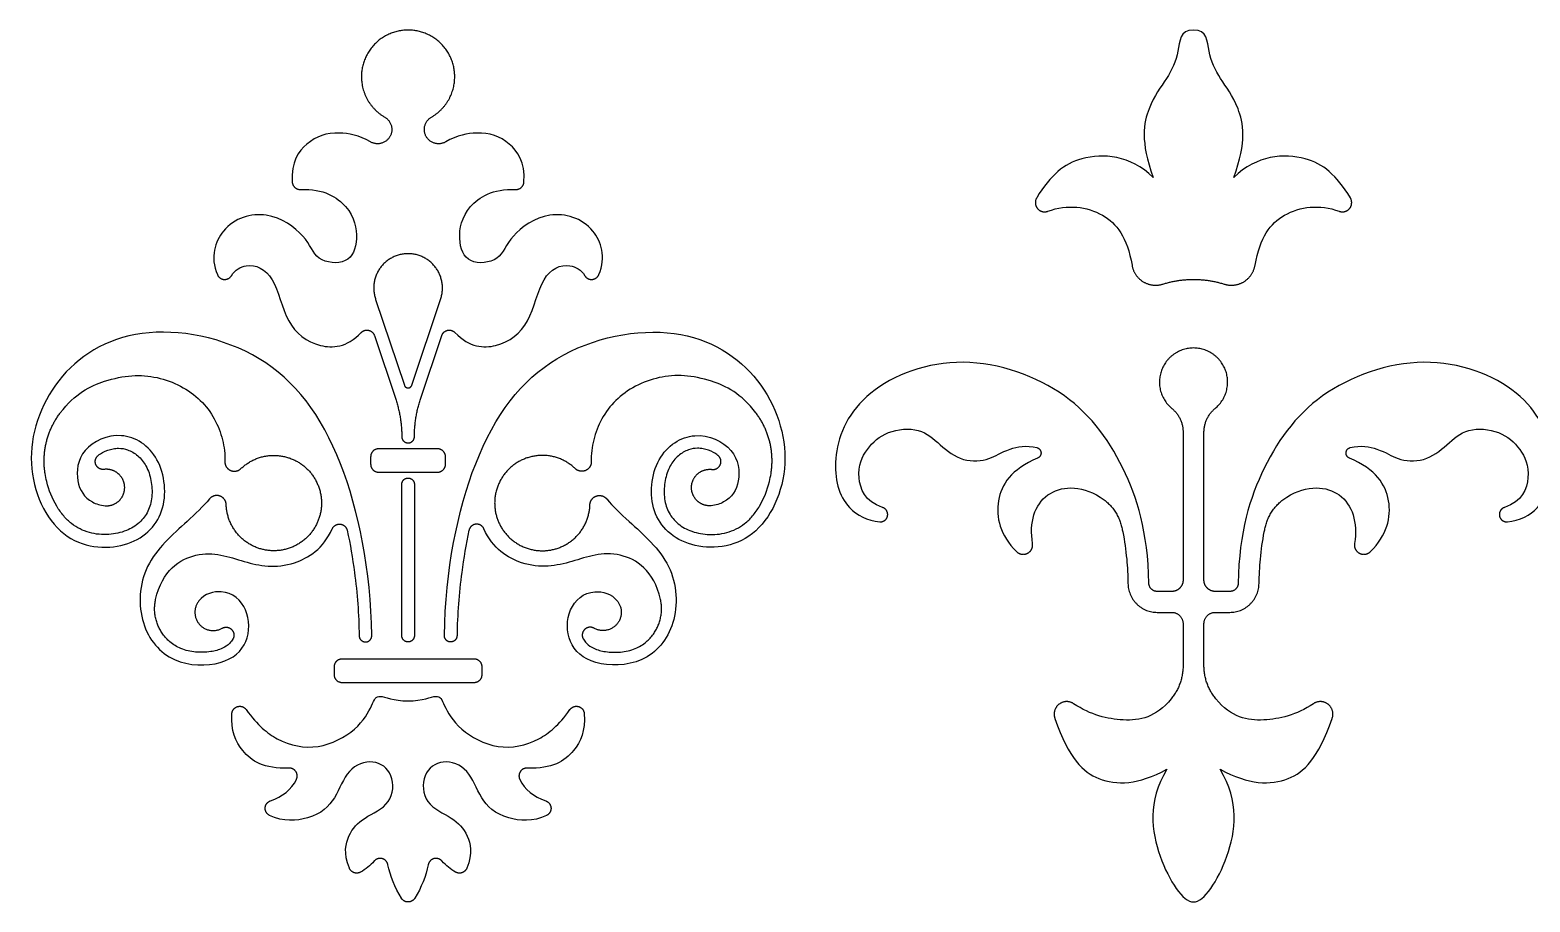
# Model space of a CAD drawing. Header units: millimetres. Extents: x -91 to 89, y -112 to 99.
# Drawn here: x -82.6 to 0.2, y 0.9 to 49 of the extents above; entities that cross this region are included whole.
import ezdxf

# ---------------------------------------------------------------- set-up
doc = ezdxf.new("R2010")
doc.units = ezdxf.units.MM
doc.header["$MEASUREMENT"] = 0
doc.layers.add('Layer 03', color=5, linetype='Continuous')

msp = doc.modelspace()

# ---------------------------------------------------------------- linework, layer by layer
at = {"layer": 'Layer 03'}
for p, q in [((-63.529, 34.138), (-61.946, 29.406)), ((-61.533, 29.406), (-59.95, 34.138)), ((-63.599, 32.147), (-62.424, 28.636)), ((-61.055, 28.636), (-59.881, 32.147)), ((-18.987, 26.817), (-18.987, 18.662)), ((-17.835, 18.662), (-17.835, 26.817)), ((-61.74, 25.901), (-63.368, 25.901)), ((-60.111, 25.901), (-61.74, 25.901)), ((-63.804, 25.465), (-63.804, 25.049)), ((-59.675, 25.049), (-59.675, 25.465)), ((-63.368, 24.613), (-61.74, 24.613)), ((-61.74, 24.613), (-60.111, 24.613)), ((-62.088, 15.6), (-62.088, 23.941)), ((-61.391, 23.941), (-61.391, 15.6)), ((-19.614, 18.035), (-20.413, 18.035)), ((-16.409, 18.035), (-17.208, 18.035)), ((-20.413, 16.883), (-19.614, 16.883)), ((-17.208, 16.883), (-16.409, 16.883)), ((-18.987, 16.256), (-18.987, 13.941)), ((-17.835, 13.941), (-17.835, 16.256)), ((-61.74, 14.308), (-65.388, 14.308)), ((-58.091, 14.308), (-61.74, 14.308)), ((-65.824, 13.872), (-65.824, 13.456)), ((-57.655, 13.456), (-57.655, 13.872)), ((-65.388, 13.02), (-61.74, 13.02)), ((-61.74, 13.02), (-58.091, 13.02))]:
    msp.add_line(p, q, dxfattribs=at)
for points, weights, knots in [([(-60.45, 44.189), (-59.201, 44.912), (-59.167, 46.355), (-59.106, 48.928), (-61.679, 48.989), (-64.252, 49.05), (-64.313, 46.477), (-64.349, 44.953), (-63.029, 44.189)], [0.865653605284, 0.811457839587, 1, 0.707106781187, 1, 0.707106781187, 1, 0.802953386173, 0.871036625321], [114.680537, 114.680537, 114.680537, 114.957974, 114.957974, 115.388961, 115.388961, 115.819949, 115.819949, 116.1099, 116.1099, 116.1099]), ([(-63.029, 44.189), (-62.348, 43.794), (-62.742, 43.113), (-63.137, 42.431), (-63.818, 42.826)], [1, 0.707106781187, 1, 0.707106781187, 1], [116.1099, 116.1099, 116.1099, 116.2517359, 116.2517359, 116.3935718, 116.3935718, 116.3935718]), ([(-59.661, 42.826), (-60.343, 42.431), (-60.737, 43.113), (-61.132, 43.794), (-60.45, 44.189)], [1, 0.707106781187, 1, 0.707106781187, 1], [114.3968651, 114.3968651, 114.3968651, 114.538701, 114.538701, 114.6805368, 114.6805368, 114.6805368]), ([(-27.062, 39.742), (-27.25, 39.431), (-27.018, 39.151), (-26.787, 38.872), (-26.447, 38.998)], [1, 0.815258730652, 1, 0.815258730652, 1], [47.9354205, 47.9354205, 47.9354205, 48.0450372, 48.0450372, 48.1546539, 48.1546539, 48.1546539]), ([(-10.375, 38.998), (-10.035, 38.872), (-9.803, 39.151), (-9.572, 39.431), (-9.76, 39.742)], [1, 0.815258730652, 1, 0.815258730652, 1], [41.4901785, 41.4901785, 41.4901785, 41.5997952, 41.5997952, 41.7094119, 41.7094119, 41.7094119]), ([(-61.74, 36.659), (-62.719, 36.659), (-63.286, 35.861), (-63.852, 35.062), (-63.529, 34.138)], [1, 0.88846852611, 1, 0.88846852611, 1], [15.9937832, 15.9937832, 15.9937832, 16.2010921, 16.2010921, 16.4084011, 16.4084011, 16.4084011]), ([(-59.95, 34.138), (-59.627, 35.062), (-60.194, 35.861), (-60.76, 36.659), (-61.74, 36.659)], [1, 0.88846852611, 1, 0.88846852611, 1], [17.6151886, 17.6151886, 17.6151886, 17.8224975, 17.8224975, 18.0298064, 18.0298064, 18.0298064]), ([(-21.804, 36.017), (-21.702, 35.426), (-21.19, 35.113), (-20.678, 34.801), (-20.105, 34.98)], [1, 0.910645786863, 1, 0.910645786863, 1], [49.5328424, 49.5328424, 49.5328424, 49.7283742, 49.7283742, 49.923906, 49.923906, 49.923906]), ([(-16.716, 34.98), (-16.144, 34.801), (-15.632, 35.113), (-15.12, 35.426), (-15.018, 36.017)], [1, 0.910645786863, 1, 0.910645786863, 1], [50.1223916, 50.1223916, 50.1223916, 50.3179234, 50.3179234, 50.5134551, 50.5134551, 50.5134551]), ([(-72.261, 35.505), (-72.158, 35.26), (-71.894, 35.239), (-71.629, 35.218), (-71.489, 35.444)], [1, 0.854117242109, 1, 0.854117242109, 1], [107.0721051, 107.0721051, 107.0721051, 107.1267997, 107.1267997, 107.1814942, 107.1814942, 107.1814942]), ([(-51.99, 35.444), (-51.85, 35.218), (-51.586, 35.239), (-51.321, 35.26), (-51.218, 35.505)], [1, 0.854117242109, 1, 0.854117242109, 1], [111.4301112, 111.4301112, 111.4301112, 111.4848057, 111.4848057, 111.5395003, 111.5395003, 111.5395003]), ([(-64.326, 32.311), (-64.156, 32.488), (-63.916, 32.434), (-63.677, 32.38), (-63.599, 32.147)], [1, 0.871276211605, 1, 0.871276211605, 1], [108.4749943, 108.4749943, 108.4749943, 108.5262943, 108.5262943, 108.5775943, 108.5775943, 108.5775943]), ([(-59.881, 32.147), (-59.803, 32.38), (-59.563, 32.434), (-59.324, 32.488), (-59.153, 32.311)], [1, 0.871276211606, 1, 0.871276211606, 1], [110.0340111, 110.0340111, 110.0340111, 110.0853111, 110.0853111, 110.1366111, 110.1366111, 110.1366111]), ([(-18.411, 31.459), (-19.734, 31.459), (-20.181, 30.213), (-20.628, 28.967), (-19.605, 28.126)], [1, 0.817730710187, 1, 0.817730710187, 1], [202.6478822, 202.6478822, 202.6478822, 203.0483582, 203.0483582, 203.4488342, 203.4488342, 203.4488342]), ([(-17.216, 28.126), (-16.194, 28.967), (-16.641, 30.213), (-17.087, 31.459), (-18.411, 31.459)], [1, 0.817730710187, 1, 0.817730710187, 1], [201.8469303, 201.8469303, 201.8469303, 202.2474063, 202.2474063, 202.6478822, 202.6478822, 202.6478822]), ([(-62.088, 26.573), (-62.088, 26.224), (-61.74, 26.224), (-61.391, 26.224), (-61.391, 26.573)], [1, 0.707106791115, 1, 0.707106791115, 1], [109.2429709, 109.2429709, 109.2429709, 109.3058027, 109.3058027, 109.3686346, 109.3686346, 109.3686346]), ([(-27.054, 25.967), (-26.841, 25.912), (-26.824, 25.692), (-26.808, 25.473), (-27.011, 25.387)], [1, 0.813173600724, 1, 0.813173600724, 1], [214.5015976, 214.5015976, 214.5015976, 214.5679544, 214.5679544, 214.6343113, 214.6343113, 214.6343113]), ([(-9.811, 25.387), (-10.014, 25.473), (-9.997, 25.692), (-9.981, 25.912), (-9.768, 25.967)], [1, 0.813173600724, 1, 0.813173600724, 1], [190.6614532, 190.6614532, 190.6614532, 190.72781, 190.72781, 190.7941669, 190.7941669, 190.7941669]), ([(-78.506, 24.764), (-78.834, 24.723), (-78.963, 25.028), (-79.091, 25.332), (-78.832, 25.538)], [1, 0.796871272779, 1, 0.796871272779, 1], [162.6595928, 162.6595928, 162.6595928, 162.7244625, 162.7244625, 162.7893323, 162.7893323, 162.7893323]), ([(-71.847, 25.206), (-71.861, 24.854), (-71.539, 24.709), (-71.218, 24.564), (-70.963, 24.808)], [1, 0.82911002424, 1, 0.82911002424, 1], [166.2121418, 166.2121418, 166.2121418, 166.2833358, 166.2833358, 166.3545298, 166.3545298, 166.3545298]), ([(-70.963, 24.808), (-69.426, 26.278), (-67.667, 25.082), (-65.908, 23.886), (-66.711, 21.916), (-67.513, 19.946), (-69.608, 20.32), (-71.702, 20.694), (-71.773, 22.82)], [1, 0.777394551882, 1, 0.777394551882, 1, 0.777394551882, 1, 0.777394551882, 1], [166.35453, 166.35453, 166.35453, 166.764747, 166.764747, 167.174964, 167.174964, 167.585181, 167.585181, 167.995398, 167.995398, 167.995398]), ([(-52.517, 24.808), (-54.054, 26.278), (-55.813, 25.082), (-57.572, 23.886), (-56.769, 21.916), (-55.966, 19.946), (-53.872, 20.32), (-51.778, 20.694), (-51.707, 22.82)], [1, 0.777394551882, 1, 0.777394551882, 1, 0.777394551882, 1, 0.777394551882, 1], [185.74807, 185.74807, 185.74807, 186.158287, 186.158287, 186.568505, 186.568505, 186.978722, 186.978722, 187.388939, 187.388939, 187.388939]), ([(-51.632, 25.206), (-51.618, 24.854), (-51.94, 24.709), (-52.262, 24.564), (-52.517, 24.808)], [1, 0.829110024239, 1, 0.829110024239, 1], [185.6056822, 185.6056822, 185.6056822, 185.6768762, 185.6768762, 185.7480702, 185.7480702, 185.7480702]), ([(-44.973, 24.764), (-44.645, 24.723), (-44.517, 25.028), (-44.388, 25.332), (-44.647, 25.538)], [1, 0.796871272778, 1, 0.796871272778, 1], [182.0531331, 182.0531331, 182.0531331, 182.1180029, 182.1180029, 182.1828727, 182.1828727, 182.1828727]), ([(-78.451, 22.76), (-78.006, 22.729), (-77.684, 23.037), (-77.361, 23.346), (-77.374, 23.792), (-77.386, 24.239), (-77.725, 24.529), (-78.063, 24.82), (-78.506, 24.764)], [1, 0.914257985098, 1, 0.914257985098, 1, 0.914257985098, 1, 0.914257985098, 1], [162.2740789, 162.2740789, 162.2740789, 162.3704573, 162.3704573, 162.4668358, 162.4668358, 162.5632143, 162.5632143, 162.6595928, 162.6595928, 162.6595928]), ([(-62.088, 23.941), (-62.088, 24.29), (-61.74, 24.29), (-61.391, 24.29), (-61.391, 23.941)], [1, 0.707106781187, 1, 0.707106781187, 1], [11.7786509, 11.7786509, 11.7786509, 11.8414827, 11.8414827, 11.9043146, 11.9043146, 11.9043146]), ([(-45.028, 22.76), (-45.473, 22.729), (-45.796, 23.037), (-46.118, 23.346), (-46.106, 23.792), (-46.093, 24.239), (-45.755, 24.529), (-45.416, 24.82), (-44.973, 24.764)], [1, 0.914257985098, 1, 0.914257985098, 1, 0.914257985098, 1, 0.914257985098, 1], [181.6676193, 181.6676193, 181.6676193, 181.7639977, 181.7639977, 181.8603762, 181.8603762, 181.9567547, 181.9567547, 182.0531331, 182.0531331, 182.0531331]), ([(-71.773, 22.82), (-71.785, 23.181), (-72.126, 23.298), (-72.468, 23.415), (-72.698, 23.137)], [1, 0.823165544675, 1, 0.823165544675, 1], [167.9953985, 167.9953985, 167.9953985, 168.0678584, 168.0678584, 168.1403183, 168.1403183, 168.1403183]), ([(-51.707, 22.82), (-51.694, 23.181), (-51.353, 23.298), (-51.012, 23.415), (-50.781, 23.137)], [1, 0.823165544676, 1, 0.823165544676, 1], [167.9953985, 167.9953985, 167.9953985, 168.0678584, 168.0678584, 168.1403183, 168.1403183, 168.1403183]), ([(-35.722, 21.873), (-35.36, 21.844), (-35.29, 22.2), (-35.219, 22.557), (-35.566, 22.667)], [1, 0.746341911571, 1, 0.746341911571, 1], [211.4369527, 211.4369527, 211.4369527, 211.5400011, 211.5400011, 211.6430494, 211.6430494, 211.6430494]), ([(-1.256, 22.667), (-1.602, 22.557), (-1.532, 22.2), (-1.462, 21.844), (-1.099, 21.873)], [1, 0.746341911571, 1, 0.746341911571, 1], [193.6527151, 193.6527151, 193.6527151, 193.7557634, 193.7557634, 193.8588117, 193.8588117, 193.8588117]), ([(-65.924, 21.489), (-65.796, 21.778), (-65.481, 21.747), (-65.167, 21.715), (-65.099, 21.406)], [1, 0.809370520399, 1, 0.809370520399, 1], [154.2518152, 154.2518152, 154.2518152, 154.3145869, 154.3145869, 154.3773586, 154.3773586, 154.3773586]), ([(-57.555, 21.489), (-57.683, 21.778), (-57.998, 21.747), (-58.313, 21.715), (-58.38, 21.406)], [1, 0.809370520399, 1, 0.809370520399, 1], [173.6453556, 173.6453556, 173.6453556, 173.7081273, 173.7081273, 173.770899, 173.770899, 173.770899]), ([(-28.176, 20.235), (-27.908, 19.967), (-27.57, 20.139), (-27.232, 20.311), (-27.292, 20.686)], [1, 0.808866014555, 1, 0.808866014555, 1], [215.8347028, 215.8347028, 215.8347028, 215.9485986, 215.9485986, 216.0624943, 216.0624943, 216.0624943]), ([(-9.53, 20.686), (-9.589, 20.311), (-9.251, 20.139), (-8.913, 19.967), (-8.645, 20.235)], [1, 0.808866014555, 1, 0.808866014555, 1], [232.1530676, 232.1530676, 232.1530676, 232.2669633, 232.2669633, 232.380859, 232.380859, 232.380859]), ([(-18.987, 18.662), (-18.987, 18.403), (-19.171, 18.219), (-19.354, 18.035), (-19.614, 18.035)], [1, 0.923879178086, 1, 0.923879178086, 1], [205.1242954, 205.1242954, 205.1242954, 205.2098326, 205.2098326, 205.2953698, 205.2953698, 205.2953698]), ([(-17.208, 18.035), (-17.467, 18.035), (-17.651, 18.219), (-17.835, 18.403), (-17.835, 18.662)], [1, 0.923879178086, 1, 0.923879178086, 1], [200.0003947, 200.0003947, 200.0003947, 200.0859319, 200.0859319, 200.1714691, 200.1714691, 200.1714691]), ([(-73.279, 17.515), (-73.798, 16.866), (-73.259, 16.233), (-72.721, 15.6), (-71.997, 16.008)], [1, 0.771371115026, 1, 0.771371115026, 1], [170.9468681, 170.9468681, 170.9468681, 171.1062506, 171.1062506, 171.265633, 171.265633, 171.265633]), ([(-50.201, 17.515), (-49.682, 16.866), (-50.22, 16.233), (-50.759, 15.6), (-51.483, 16.008)], [1, 0.771371115026, 1, 0.771371115026, 1], [170.9468681, 170.9468681, 170.9468681, 171.1062506, 171.1062506, 171.265633, 171.265633, 171.265633]), ([(-71.997, 16.008), (-71.705, 16.173), (-71.471, 15.934), (-71.237, 15.695), (-71.407, 15.407)], [1, 0.793349698977, 1, 0.793349698977, 1], [151.8720926, 151.8720926, 151.8720926, 151.9375431, 151.9375431, 152.0029935, 152.0029935, 152.0029935]), ([(-51.483, 16.008), (-51.774, 16.173), (-52.008, 15.934), (-52.242, 15.695), (-52.072, 15.407)], [1, 0.793349698977, 1, 0.793349698977, 1], [171.265633, 171.265633, 171.265633, 171.3310834, 171.3310834, 171.3965339, 171.3965339, 171.3965339]), ([(-64.438, 15.594), (-64.432, 15.245), (-64.083, 15.251), (-63.735, 15.257), (-63.741, 15.606)], [1, 0.707110641914, 1, 0.707110641914, 1], [155.0492738, 155.0492738, 155.0492738, 155.1121055, 155.1121055, 155.1749373, 155.1749373, 155.1749373]), ([(-61.391, 15.6), (-61.391, 15.251), (-61.74, 15.251), (-62.088, 15.251), (-62.088, 15.6)], [1, 0.707106781186, 1, 0.707106781186, 1], [12.8608613, 12.8608613, 12.8608613, 12.9236931, 12.9236931, 12.986525, 12.986525, 12.986525]), ([(-59.041, 15.594), (-59.047, 15.245), (-59.396, 15.251), (-59.745, 15.257), (-59.739, 15.606)], [1, 0.707110641914, 1, 0.707110641914, 1], [174.4428142, 174.4428142, 174.4428142, 174.5056459, 174.5056459, 174.5684776, 174.5684776, 174.5684776]), ([(-71.46, 11.298), (-71.439, 11.604), (-71.144, 11.688), (-70.85, 11.772), (-70.671, 11.523)], [1, 0.818122677937, 1, 0.818122677937, 1], [83.7821367, 83.7821367, 83.7821367, 83.8434025, 83.8434025, 83.9046683, 83.9046683, 83.9046683]), ([(-52.809, 11.523), (-52.63, 11.772), (-52.335, 11.688), (-52.04, 11.604), (-52.02, 11.298)], [1, 0.818122677938, 1, 0.818122677938, 1], [86.6895386, 86.6895386, 86.6895386, 86.7508044, 86.7508044, 86.8120701, 86.8120701, 86.8120701]), ([(-25.026, 11.847), (-25.443, 12.122), (-25.835, 11.814), (-26.228, 11.506), (-26.059, 11.036)], [1, 0.81086057388, 1, 0.81086057388, 1], [220.8928284, 220.8928284, 220.8928284, 221.0430458, 221.0430458, 221.1932631, 221.1932631, 221.1932631]), ([(-10.762, 11.036), (-10.593, 11.506), (-10.986, 11.814), (-11.379, 12.122), (-11.796, 11.847)], [1, 0.81086057388, 1, 0.81086057388, 1], [227.0222987, 227.0222987, 227.0222987, 227.1725161, 227.1725161, 227.3227335, 227.3227335, 227.3227335]), ([(-67.902, 7.672), (-67.793, 7.895), (-67.93, 8.102), (-68.067, 8.309), (-68.315, 8.297)], [1, 0.869117452593, 1, 0.869117452593, 1], [83.0094492, 83.0094492, 83.0094492, 83.0611873, 83.0611873, 83.1129254, 83.1129254, 83.1129254]), ([(-55.164, 8.297), (-55.412, 8.309), (-55.549, 8.102), (-55.686, 7.895), (-55.578, 7.672)], [1, 0.869117452594, 1, 0.869117452594, 1], [87.4812814, 87.4812814, 87.4812814, 87.5330195, 87.5330195, 87.5847576, 87.5847576, 87.5847576]), ([(-69.382, 5.688), (-69.643, 5.816), (-69.624, 6.106), (-69.606, 6.396), (-69.332, 6.491)], [1, 0.83234157519, 1, 0.83234157519, 1], [82.6475233, 82.6475233, 82.6475233, 82.706271, 82.706271, 82.7650188, 82.7650188, 82.7650188]), ([(-54.148, 6.491), (-53.873, 6.396), (-53.855, 6.106), (-53.837, 5.816), (-54.097, 5.688)], [1, 0.832341575191, 1, 0.832341575191, 1], [87.8291881, 87.8291881, 87.8291881, 87.8879358, 87.8879358, 87.9466836, 87.9466836, 87.9466836]), ([(-62.852, 2.97), (-62.906, 3.233), (-63.165, 3.303), (-63.424, 3.373), (-63.603, 3.174)], [1, 0.85178928418, 1, 0.85178928418, 1], [90.7456688, 90.7456688, 90.7456688, 90.8008093, 90.8008093, 90.8559498, 90.8559498, 90.8559498]), ([(-59.876, 3.174), (-60.055, 3.373), (-60.314, 3.303), (-60.573, 3.233), (-60.627, 2.97)], [1, 0.85178928418, 1, 0.85178928418, 1], [90.0768023, 90.0768023, 90.0768023, 90.1319428, 90.1319428, 90.1870833, 90.1870833, 90.1870833]), ([(-64.36, 2.561), (-64.532, 2.463), (-64.719, 2.529), (-64.906, 2.594), (-64.979, 2.778)], [1, 0.910605617705, 1, 0.910605617705, 1], [80.638523, 80.638523, 80.638523, 80.68112792, 80.68112792, 80.72373284, 80.72373284, 80.72373284]), ([(-58.5, 2.778), (-58.574, 2.594), (-58.76, 2.529), (-58.947, 2.463), (-59.119, 2.561)], [1, 0.910605617706, 1, 0.910605617706, 1], [89.87047402, 89.87047402, 89.87047402, 89.91307894, 89.91307894, 89.95568386, 89.95568386, 89.95568386])]:
    msp.add_rational_spline(points, weights, degree=2, knots=knots, dxfattribs=at)
for points in [[(-18.411, 48.99), (-19.179, 48.99), (-19.147, 47.762), (-19.84, 46.283), (-20.941, 44.961), (-21.37, 42.832), (-20.629, 40.865)], [(-16.193, 40.865), (-15.452, 42.832), (-15.88, 44.961), (-16.982, 46.283), (-17.674, 47.762), (-17.643, 48.99), (-18.411, 48.99)], [(-69.332, 6.491), (-68.675, 6.718), (-68.17, 7.116), (-67.902, 7.672)], [(-55.578, 7.672), (-55.309, 7.116), (-54.804, 6.718), (-54.148, 6.491)], [(-19.886, 8.229), (-20.954, 6.436), (-20.532, 3.202), (-18.987, 0.914), (-18.411, 0.914)], [(-18.411, 0.914), (-17.835, 0.914), (-16.29, 3.202), (-15.867, 6.436), (-16.936, 8.229)], [(-63.603, 3.174), (-63.831, 2.921), (-64.082, 2.718), (-64.36, 2.561)], [(-62.109, 1.119), (-62.474, 1.701), (-62.724, 2.345), (-62.852, 2.97)], [(-60.627, 2.97), (-60.756, 2.345), (-61.006, 1.701), (-61.37, 1.119)], [(-59.119, 2.561), (-59.397, 2.718), (-59.648, 2.921), (-59.876, 3.174)]]:
    msp.add_open_spline(points, degree=3, dxfattribs=at)
for points, knots in [([(-63.818, 42.826), (-64.439, 43.185), (-65.849, 43.462), (-67.313, 42.968), (-68.2, 41.723), (-68.13, 40.606)], [116.3935718, 116.3935718, 116.3935718, 116.3935718, 116.5971467, 116.8882498, 117.1471431, 117.1471431, 117.1471431, 117.1471431]), ([(-55.349, 40.606), (-55.279, 41.723), (-56.166, 42.968), (-57.631, 43.462), (-59.041, 43.185), (-59.661, 42.826)], [113.6432937, 113.6432937, 113.6432937, 113.6432937, 113.902187, 114.1932901, 114.3968651, 114.3968651, 114.3968651, 114.3968651]), ([(-20.629, 40.865), (-21.907, 42.091), (-24.716, 42.314), (-26.295, 41.007), (-27.062, 39.742)], [46.489719, 46.489719, 46.489719, 46.489719, 47.264345, 47.935421, 47.935421, 47.935421, 47.935421]), ([(-9.76, 39.742), (-10.527, 41.007), (-12.106, 42.314), (-14.914, 42.091), (-16.193, 40.865)], [41.709412, 41.709412, 41.709412, 41.709412, 42.380487, 43.155114, 43.155114, 43.155114, 43.155114]), ([(-67.676, 40.197), (-66.401, 40.253), (-64.803, 39.251), (-64.436, 37.407), (-64.977, 36.003), (-66.904, 36.226), (-67.227, 37.6), (-69.47, 39.169), (-72.043, 38.433), (-72.669, 36.474), (-72.261, 35.505)], [105.045902, 105.045902, 105.045902, 105.045902, 105.285353, 105.54912, 105.812887, 106.076655, 106.340422, 106.604189, 106.867956, 107.072105, 107.072105, 107.072105, 107.072105]), ([(-51.218, 35.505), (-50.81, 36.474), (-51.436, 38.433), (-54.009, 39.169), (-56.252, 37.6), (-56.575, 36.226), (-58.502, 36.003), (-59.044, 37.407), (-58.676, 39.251), (-57.078, 40.253), (-55.803, 40.197)], [111.5395, 111.5395, 111.5395, 111.5395, 111.743649, 112.007416, 112.271183, 112.534951, 112.798718, 113.062485, 113.326252, 113.565703, 113.565703, 113.565703, 113.565703]), ([(-26.447, 38.998), (-25.367, 39.398), (-23.276, 39.14), (-22.072, 37.569), (-21.804, 36.017)], [48.154654, 48.154654, 48.154654, 48.154654, 48.8708, 49.532842, 49.532842, 49.532842, 49.532842]), ([(-15.018, 36.017), (-14.75, 37.569), (-13.545, 39.14), (-11.455, 39.398), (-10.375, 38.998)], [40.11199, 40.11199, 40.11199, 40.11199, 40.774033, 41.490178, 41.490178, 41.490178, 41.490178]), ([(-71.489, 35.444), (-71.289, 35.766), (-70.48, 36.233), (-69.05, 35.57), (-68.539, 32.724), (-66.844, 31.402), (-65.137, 31.47), (-64.326, 32.311)], [107.181494, 107.181494, 107.181494, 107.181494, 107.358154, 107.649208, 107.940262, 108.231315, 108.474994, 108.474994, 108.474994, 108.474994]), ([(-59.153, 32.311), (-58.342, 31.47), (-56.635, 31.402), (-54.94, 32.724), (-54.429, 35.57), (-53, 36.233), (-52.19, 35.766), (-51.99, 35.444)], [110.136611, 110.136611, 110.136611, 110.136611, 110.38029, 110.671344, 110.962398, 111.253451, 111.430111, 111.430111, 111.430111, 111.430111]), ([(-63.741, 15.606), (-63.804, 19.211), (-65.148, 25.975), (-69.439, 31.583), (-76.881, 32.999), (-81.506, 29.982), (-83.142, 24.999), (-81.043, 20.532), (-77.094, 20.238), (-74.909, 22.255), (-75.274, 25.614), (-77.54, 27.044), (-79.909, 25.952), (-80.122, 24.019), (-79.501, 23.056), (-78.72, 22.779), (-78.451, 22.76)], [155.174937, 155.174937, 155.174937, 155.174937, 155.679238, 156.210152, 156.741067, 157.271982, 157.802897, 158.333811, 158.864726, 159.395641, 159.926556, 160.45747, 160.988385, 161.5193, 162.050215, 162.274079, 162.274079, 162.274079, 162.274079]), ([(-59.739, 15.606), (-59.675, 19.211), (-58.331, 25.975), (-54.04, 31.583), (-46.599, 32.999), (-41.973, 29.982), (-40.337, 24.999), (-42.436, 20.532), (-46.385, 20.238), (-48.57, 22.255), (-48.205, 25.614), (-45.939, 27.044), (-43.57, 25.952), (-43.358, 24.019), (-43.979, 23.056), (-44.759, 22.779), (-45.028, 22.76)], [174.568478, 174.568478, 174.568478, 174.568478, 175.072778, 175.603693, 176.134608, 176.665522, 177.196437, 177.727352, 178.258267, 178.789181, 179.320096, 179.851011, 180.381925, 180.91284, 181.443755, 181.667619, 181.667619, 181.667619, 181.667619]), ([(-20.874, 18.487), (-20.929, 21.345), (-22.13, 25.18), (-25.314, 29.405), (-31.618, 31.389), (-37.122, 29.03), (-38.505, 25.206), (-37.803, 22.65), (-36.411, 21.928), (-35.722, 21.873)], [205.558194, 205.558194, 205.558194, 205.558194, 206.400185, 207.285757, 208.17133, 209.056902, 209.942475, 210.828047, 211.436953, 211.436953, 211.436953, 211.436953]), ([(-1.099, 21.873), (-0.41, 21.928), (0.981, 22.65), (1.683, 25.206), (0.3, 29.03), (-5.204, 31.389), (-11.508, 29.405), (-14.692, 25.18), (-15.892, 21.345), (-15.948, 18.487)], [193.858812, 193.858812, 193.858812, 193.858812, 194.467717, 195.35329, 196.238862, 197.124435, 198.010007, 198.895579, 199.737571, 199.737571, 199.737571, 199.737571]), ([(-80.927, 27.882), (-80.126, 28.939), (-78.147, 29.925), (-75.545, 30.077), (-72.97, 28.725), (-71.982, 26.808), (-71.832, 25.599), (-71.847, 25.206)], [164.764959, 164.764959, 164.764959, 164.764959, 165.022352, 165.363086, 165.70382, 166.044554, 166.212142, 166.212142, 166.212142, 166.212142]), ([(-42.552, 27.882), (-43.354, 28.939), (-45.333, 29.925), (-47.934, 30.077), (-50.509, 28.725), (-51.497, 26.808), (-51.647, 25.599), (-51.632, 25.206)], [184.158499, 184.158499, 184.158499, 184.158499, 184.415893, 184.756626, 185.09736, 185.438094, 185.605682, 185.605682, 185.605682, 185.605682]), ([(-35.566, 22.667), (-36.548, 22.981), (-37.113, 24.596), (-36.475, 25.937), (-35.371, 26.929), (-33.456, 27.109), (-32.419, 26.118), (-31.157, 25.126), (-29.558, 25.284), (-28.886, 25.854), (-27.624, 26.116), (-27.054, 25.967)], [211.643049, 211.643049, 211.643049, 211.643049, 211.922576, 212.257128, 212.591679, 212.92623, 213.260782, 213.595333, 213.929884, 214.264436, 214.501598, 214.501598, 214.501598, 214.501598]), ([(-9.768, 25.967), (-9.198, 26.116), (-7.935, 25.854), (-7.264, 25.284), (-5.664, 25.126), (-4.402, 26.118), (-3.366, 27.109), (-1.451, 26.929), (-0.347, 25.937), (0.292, 24.596), (-0.274, 22.981), (-1.256, 22.667)], [190.794167, 190.794167, 190.794167, 190.794167, 191.031329, 191.36588, 191.700431, 192.034983, 192.369534, 192.704086, 193.038637, 193.373188, 193.652715, 193.652715, 193.652715, 193.652715]), ([(-78.832, 25.538), (-78.758, 25.597), (-78.502, 25.763), (-78.119, 25.902), (-77.641, 25.949), (-77.158, 25.86), (-76.607, 25.536), (-76.143, 24.941), (-75.881, 24.145), (-75.842, 23.41), (-75.941, 22.838), (-76.126, 22.333), (-76.542, 21.783), (-77.307, 21.329), (-78.272, 21.129), (-79.343, 21.22), (-80.199, 21.638), (-80.764, 22.2), (-81.292, 22.951), (-81.609, 23.761), (-81.738, 24.388), (-81.762, 24.535)], [162.789332, 162.789332, 162.789332, 162.789332, 162.821945, 162.893392, 162.928458, 162.985929, 163.060593, 163.143948, 163.241673, 163.345573, 163.394782, 163.440584, 163.530035, 163.627377, 163.741459, 163.865497, 163.992604, 164.061979, 164.138431, 164.307022, 164.358268, 164.358268, 164.358268, 164.358268]), ([(-44.647, 25.538), (-44.721, 25.597), (-44.977, 25.763), (-45.36, 25.902), (-45.838, 25.949), (-46.322, 25.86), (-46.872, 25.536), (-47.337, 24.941), (-47.598, 24.145), (-47.638, 23.41), (-47.538, 22.838), (-47.353, 22.333), (-46.937, 21.783), (-46.172, 21.329), (-45.207, 21.129), (-44.136, 21.22), (-43.281, 21.638), (-42.715, 22.2), (-42.187, 22.951), (-41.87, 23.761), (-41.741, 24.388), (-41.718, 24.535)], [182.182873, 182.182873, 182.182873, 182.182873, 182.215485, 182.286932, 182.321998, 182.379469, 182.454133, 182.537488, 182.635213, 182.739113, 182.788322, 182.834124, 182.923576, 183.020917, 183.134999, 183.259037, 183.386144, 183.455519, 183.531972, 183.700562, 183.751809, 183.751809, 183.751809, 183.751809]), ([(-27.011, 25.387), (-28.474, 24.764), (-29.577, 23.091), (-29.073, 21.132), (-28.176, 20.235)], [214.634311, 214.634311, 214.634311, 214.634311, 215.227754, 215.834703, 215.834703, 215.834703, 215.834703]), ([(-8.645, 20.235), (-7.749, 21.132), (-7.244, 23.091), (-8.348, 24.764), (-9.811, 25.387)], [189.461062, 189.461062, 189.461062, 189.461062, 190.068011, 190.661453, 190.661453, 190.661453, 190.661453]), ([(-27.292, 20.686), (-27.475, 21.835), (-26.928, 23.718), (-24.702, 23.948), (-23.556, 23.236)], [216.062494, 216.062494, 216.062494, 216.062494, 216.746139, 217.365625, 217.365625, 217.365625, 217.365625]), ([(-13.266, 23.236), (-12.119, 23.948), (-9.894, 23.718), (-9.347, 21.835), (-9.53, 20.686)], [230.849937, 230.849937, 230.849937, 230.849937, 231.469423, 232.153068, 232.153068, 232.153068, 232.153068]), ([(-72.698, 23.137), (-73.04, 22.725), (-74.193, 21.635), (-76.535, 19.604), (-76.677, 16.094), (-74.817, 13.922), (-71.836, 13.908), (-70.46, 15.158), (-70.476, 17.14), (-71.708, 18.243), (-72.955, 17.92), (-73.279, 17.515)], [168.140318, 168.140318, 168.140318, 168.140318, 168.340579, 168.681313, 169.022046, 169.36278, 169.703514, 170.044248, 170.384982, 170.725716, 170.946868, 170.946868, 170.946868, 170.946868]), ([(-50.781, 23.137), (-50.439, 22.725), (-49.287, 21.635), (-46.944, 19.604), (-46.802, 16.094), (-48.663, 13.922), (-51.643, 13.908), (-53.019, 15.158), (-53.003, 17.14), (-51.772, 18.243), (-50.524, 17.92), (-50.201, 17.515)], [168.140318, 168.140318, 168.140318, 168.140318, 168.340579, 168.681313, 169.022046, 169.36278, 169.703514, 170.044248, 170.384982, 170.725716, 170.946868, 170.946868, 170.946868, 170.946868]), ([(-22.365, 21.554), (-22.347, 21.475), (-22.227, 20.902), (-22.083, 19.873), (-22.034, 18.917), (-22.026, 18.465)], [217.7332563, 217.7332563, 217.7332563, 217.7332563, 217.7751241, 218.0381607, 218.2736277, 218.2736277, 218.2736277, 218.2736277]), ([(-14.796, 18.465), (-14.787, 18.917), (-14.739, 19.873), (-14.595, 20.902), (-14.474, 21.475), (-14.457, 21.554)], [229.9419342, 229.9419342, 229.9419342, 229.9419342, 230.1774012, 230.4404377, 230.4823055, 230.4823055, 230.4823055, 230.4823055]), ([(-75.666, 17.598), (-75.315, 19.19), (-73.194, 20.548), (-70.804, 19.616), (-68.424, 19.148), (-66.41, 20.386), (-65.924, 21.489)], [152.740376, 152.740376, 152.740376, 152.740376, 153.111668, 153.53181, 153.951952, 154.251815, 154.251815, 154.251815, 154.251815]), ([(-65.099, 21.406), (-64.932, 20.64), (-64.6, 18.714), (-64.459, 16.763), (-64.438, 15.594)], [154.3773586, 154.3773586, 154.3773586, 154.3773586, 154.6471804, 155.0492738, 155.0492738, 155.0492738, 155.0492738]), ([(-58.38, 21.406), (-58.548, 20.64), (-58.879, 18.714), (-59.021, 16.763), (-59.041, 15.594)], [173.770899, 173.770899, 173.770899, 173.770899, 174.0407207, 174.4428142, 174.4428142, 174.4428142, 174.4428142]), ([(-47.813, 17.598), (-48.164, 19.19), (-50.285, 20.548), (-52.676, 19.616), (-55.056, 19.148), (-57.069, 20.386), (-57.555, 21.489)], [172.133917, 172.133917, 172.133917, 172.133917, 172.505208, 172.925351, 173.345493, 173.645356, 173.645356, 173.645356, 173.645356]), ([(-71.407, 15.407), (-71.455, 15.326), (-71.612, 15.119), (-72.025, 14.851), (-72.678, 14.682), (-73.463, 14.661), (-74.25, 14.831), (-74.865, 15.206), (-75.159, 15.529), (-75.272, 15.687)], [152.0029935, 152.0029935, 152.0029935, 152.0029935, 152.03516, 152.0919335, 152.1694325, 152.2649642, 152.3610279, 152.4430518, 152.5098505, 152.5098505, 152.5098505, 152.5098505]), ([(-52.072, 15.407), (-52.025, 15.326), (-51.867, 15.119), (-51.454, 14.851), (-50.801, 14.682), (-50.017, 14.661), (-49.229, 14.831), (-48.614, 15.206), (-48.32, 15.529), (-48.207, 15.687)], [171.3965339, 171.3965339, 171.3965339, 171.3965339, 171.4287004, 171.4854738, 171.5629729, 171.6585046, 171.7545683, 171.8365922, 171.9033909, 171.9033909, 171.9033909, 171.9033909]), ([(-70.671, 11.523), (-70.041, 10.648), (-68.822, 9.649), (-66.691, 9.219), (-64.464, 10.394), (-63.644, 11.884), (-63.473, 12.464), (-62.551, 12.003), (-61.74, 12.003)], [83.904668, 83.904668, 83.904668, 83.904668, 84.090317, 84.331674, 84.573031, 84.814389, 85.055746, 85.297103, 85.297103, 85.297103, 85.297103]), ([(-61.74, 12.003), (-60.928, 12.003), (-60.006, 12.464), (-59.835, 11.884), (-59.016, 10.394), (-56.788, 9.219), (-54.657, 9.649), (-53.438, 10.648), (-52.809, 11.523)], [85.297103, 85.297103, 85.297103, 85.297103, 85.538461, 85.779818, 86.021175, 86.262533, 86.50389, 86.689539, 86.689539, 86.689539, 86.689539]), ([(-19.638, 12.124), (-20.502, 11.071), (-22.177, 10.755), (-24.081, 11.221), (-25.026, 11.847)], [219.712159, 219.712159, 219.712159, 219.712159, 220.319313, 220.892828, 220.892828, 220.892828, 220.892828]), ([(-11.796, 11.847), (-12.74, 11.221), (-14.644, 10.755), (-16.319, 11.071), (-17.184, 12.124)], [227.322733, 227.322733, 227.322733, 227.322733, 227.896249, 228.503403, 228.503403, 228.503403, 228.503403]), ([(-68.315, 8.297), (-69.689, 8.231), (-70.961, 9.065), (-71.524, 10.344), (-71.46, 11.298)], [83.1129254, 83.1129254, 83.1129254, 83.1129254, 83.4757226, 83.7821367, 83.7821367, 83.7821367, 83.7821367]), ([(-52.02, 11.298), (-51.955, 10.344), (-52.518, 9.065), (-53.79, 8.231), (-55.164, 8.297)], [86.8120701, 86.8120701, 86.8120701, 86.8120701, 87.1184842, 87.4812814, 87.4812814, 87.4812814, 87.4812814]), ([(-26.059, 11.036), (-25.254, 8.794), (-23.716, 7.287), (-21.465, 7.377), (-19.886, 8.229)], [221.193263, 221.193263, 221.193263, 221.193263, 221.935017, 222.758036, 222.758036, 222.758036, 222.758036]), ([(-16.936, 8.229), (-15.357, 7.377), (-13.106, 7.287), (-11.568, 8.794), (-10.762, 11.036)], [225.457525, 225.457525, 225.457525, 225.457525, 226.280545, 227.022299, 227.022299, 227.022299, 227.022299]), ([(-64.979, 2.778), (-65.318, 3.621), (-65.025, 4.741), (-64.264, 5.573), (-62.571, 6.269), (-62.479, 8.029), (-63.621, 8.862), (-65.133, 8.307), (-65.689, 6.578), (-66.812, 5.483), (-68.637, 5.32), (-69.382, 5.688)], [80.723733, 80.723733, 80.723733, 80.723733, 80.917592, 81.141439, 81.365285, 81.589131, 81.812977, 82.036823, 82.260669, 82.484516, 82.647523, 82.647523, 82.647523, 82.647523]), ([(-54.097, 5.688), (-54.842, 5.32), (-56.668, 5.483), (-57.79, 6.578), (-58.346, 8.307), (-59.858, 8.862), (-61, 8.029), (-60.908, 6.269), (-59.215, 5.573), (-58.455, 4.741), (-58.161, 3.621), (-58.5, 2.778)], [87.946684, 87.946684, 87.946684, 87.946684, 88.109691, 88.333537, 88.557384, 88.78123, 89.005076, 89.228922, 89.452768, 89.676614, 89.870474, 89.870474, 89.870474, 89.870474])]:
    msp.add_open_spline(points, degree=3, knots=knots, dxfattribs=at)
for points, weights in [([(-68.13, 40.606), (-68.104, 40.179), (-67.676, 40.197)], [1, 0.713787089471, 1]), ([(-55.803, 40.197), (-55.376, 40.179), (-55.349, 40.606)], [1, 0.713787089467, 1]), ([(-20.105, 34.98), (-19.278, 35.24), (-18.411, 35.24)], [1, 0.988471310847, 1]), ([(-18.411, 35.24), (-17.544, 35.24), (-16.716, 34.98)], [1, 0.988471310847, 1]), ([(-61.946, 29.406), (-61.897, 29.257), (-61.74, 29.257)], [1, 0.811543165794, 1]), ([(-61.74, 29.257), (-61.583, 29.257), (-61.533, 29.406)], [1, 0.811543165792, 1]), ([(-62.424, 28.636), (-62.088, 27.632), (-62.088, 26.573)], [1, 0.987004845359, 1]), ([(-61.391, 26.573), (-61.391, 27.632), (-61.055, 28.636)], [1, 0.987004845359, 1]), ([(-81.762, 24.535), (-82.061, 26.387), (-80.927, 27.882)], [1, 0.919225262351, 1]), ([(-41.718, 24.535), (-41.418, 26.387), (-42.552, 27.882)], [1, 0.919225262351, 1]), ([(-19.605, 28.126), (-18.987, 27.617), (-18.987, 26.817)], [1, 0.90420476828, 1]), ([(-17.835, 26.817), (-17.835, 27.617), (-17.216, 28.126)], [1, 0.90420476828, 1]), ([(-63.368, 25.901), (-63.804, 25.901), (-63.804, 25.465)], [1, 0.707106781188, 1]), ([(-59.675, 25.465), (-59.675, 25.901), (-60.111, 25.901)], [1, 0.707106781187, 1]), ([(-63.804, 25.049), (-63.804, 24.613), (-63.368, 24.613)], [1, 0.707106781189, 1]), ([(-60.111, 24.613), (-59.675, 24.613), (-59.675, 25.049)], [1, 0.707106781185, 1]), ([(-23.556, 23.236), (-22.605, 22.646), (-22.365, 21.554)], [1, 0.921274339295, 1]), ([(-14.457, 21.554), (-14.217, 22.646), (-13.266, 23.236)], [1, 0.921274339295, 1]), ([(-22.026, 18.465), (-21.995, 16.883), (-20.413, 16.883)], [1, 0.713876105331, 1]), ([(-20.413, 18.035), (-20.865, 18.035), (-20.874, 18.487)], [1, 0.713956048945, 1]), ([(-15.948, 18.487), (-15.957, 18.035), (-16.409, 18.035)], [1, 0.713956048945, 1]), ([(-16.409, 16.883), (-14.827, 16.883), (-14.796, 18.465)], [1, 0.713876105331, 1]), ([(-75.272, 15.687), (-75.896, 16.555), (-75.666, 17.598)], [1, 0.913048343749, 1]), ([(-48.207, 15.687), (-47.583, 16.555), (-47.813, 17.598)], [1, 0.913048343749, 1]), ([(-19.614, 16.883), (-18.987, 16.883), (-18.987, 16.256)], [1, 0.707106781187, 1]), ([(-17.835, 16.256), (-17.835, 16.883), (-17.208, 16.883)], [1, 0.707106781187, 1]), ([(-65.388, 14.308), (-65.824, 14.308), (-65.824, 13.872)], [1, 0.707106781186, 1]), ([(-57.655, 13.872), (-57.655, 14.308), (-58.091, 14.308)], [1, 0.707106781186, 1]), ([(-65.824, 13.456), (-65.824, 13.02), (-65.388, 13.02)], [1, 0.707106781188, 1]), ([(-58.091, 13.02), (-57.655, 13.02), (-57.655, 13.456)], [1, 0.707106781186, 1]), ([(-18.987, 13.941), (-18.987, 12.916), (-19.638, 12.124)], [1, 0.941457415791, 1]), ([(-17.184, 12.124), (-17.835, 12.916), (-17.835, 13.941)], [1, 0.941457415791, 1]), ([(-61.74, 0.914), (-61.981, 0.914), (-62.109, 1.119)], [1, 0.874828772681, 1]), ([(-61.37, 1.119), (-61.498, 0.914), (-61.74, 0.914)], [1, 0.874828772681, 1])]:
    msp.add_rational_spline(points, weights, degree=2, dxfattribs=at)

doc.saveas('drawing.dxf')
